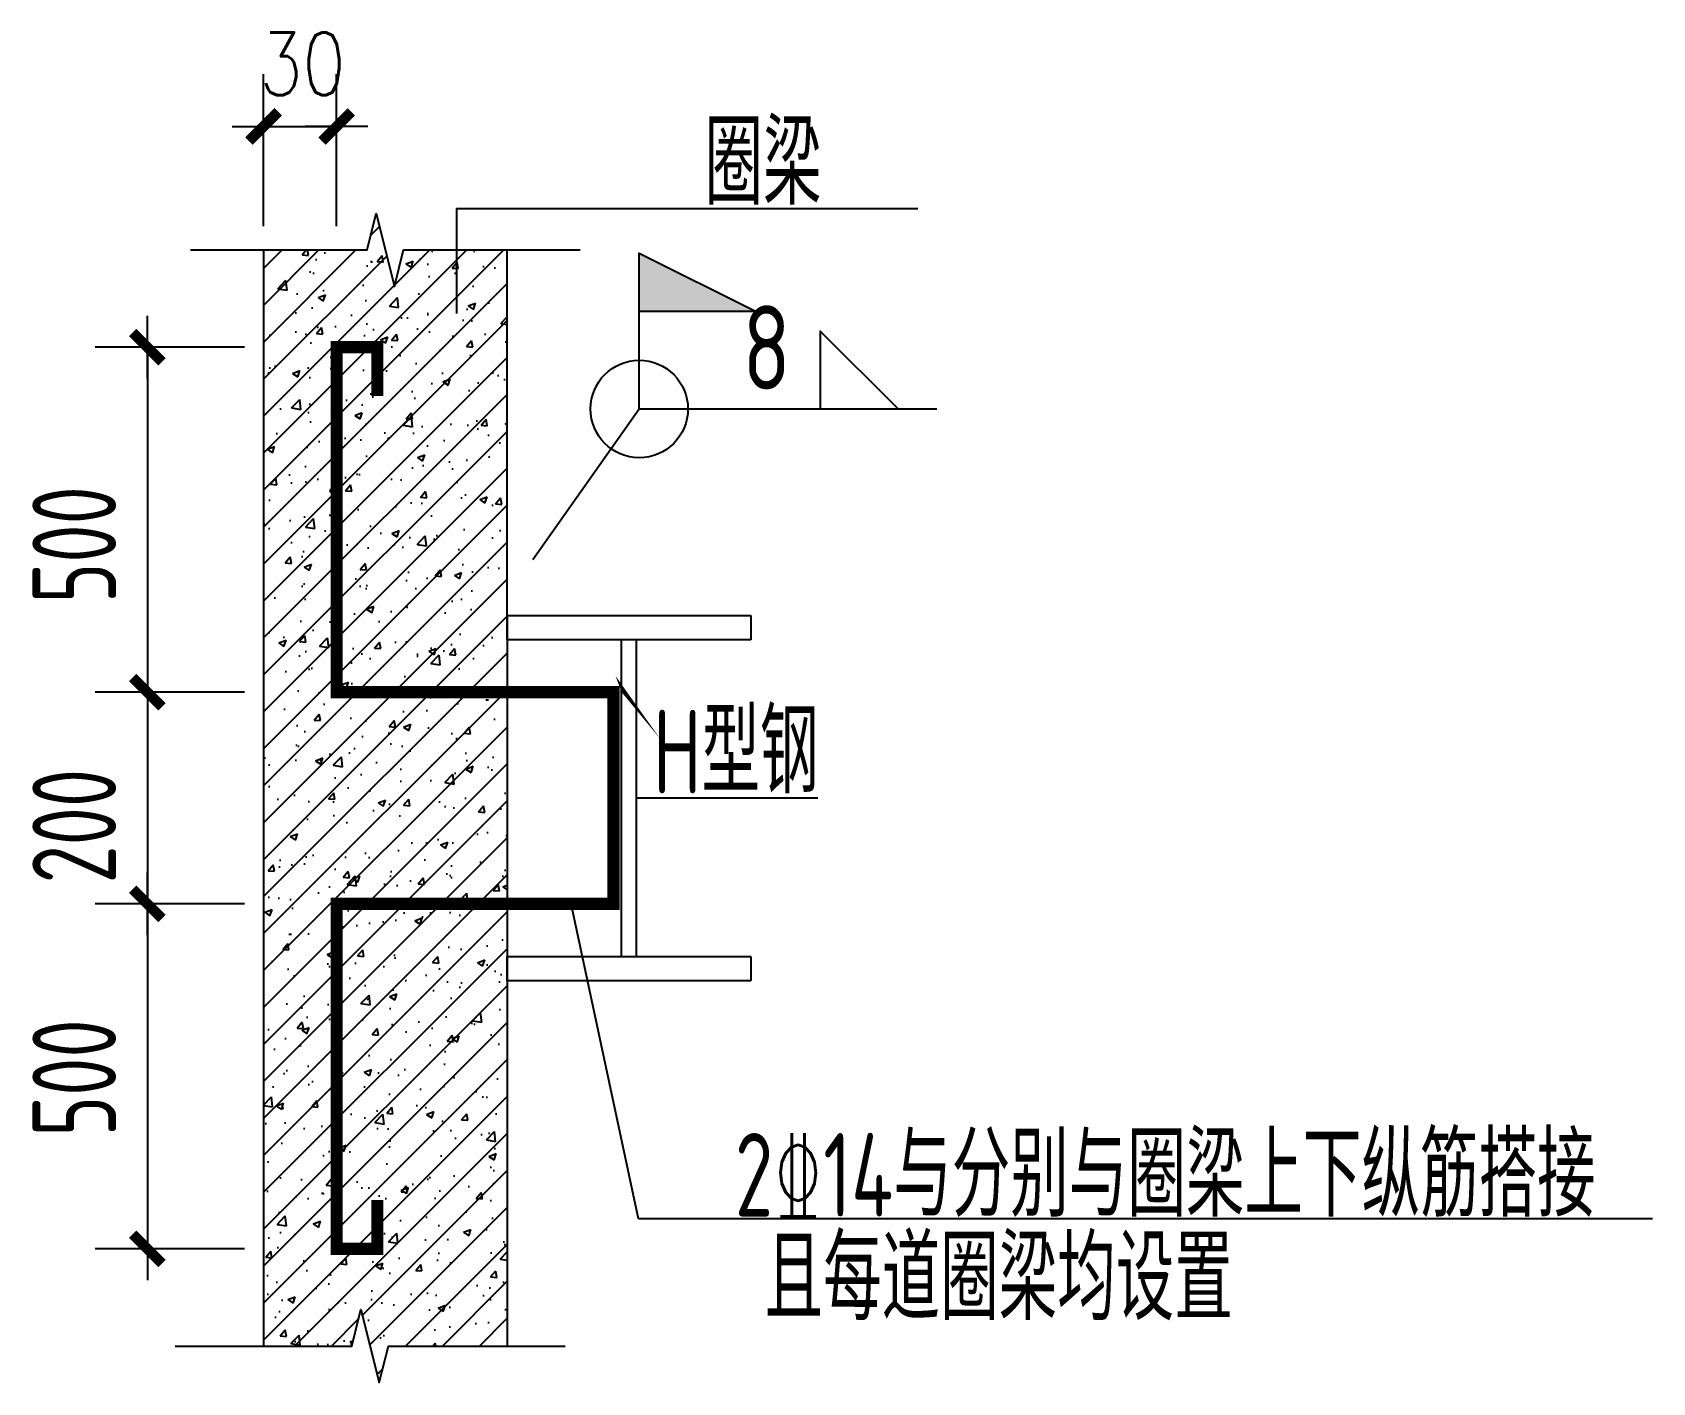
# Model space of a CAD drawing. Extents: x 32461 to 372567, y -698896 to 182569.
# Drawn here: x 132229 to 139980, y 31797 to 38256 of the extents above; entities that cross this region are included whole.
import ezdxf
from ezdxf.enums import TextEntityAlignment as Align

# ---------------------------------------------------------------- set-up
doc = ezdxf.new("R2010")
doc.units = 0
doc.header["$LTSCALE"] = 1000
doc.header["$MEASUREMENT"] = 0
doc.layers.get('0').update_dxf_attribs({"linetype": 'CONTINUOUS'})
for name, color, linetype in [('AXIS', 3, 'CONTINUOUS'), ('DIM_SYMB', 3, 'CONTINUOUS'), ('JZSM', 7, 'CONTINUOUS'), ('PUB_HATCH', 8, 'CONTINUOUS'), ('SYMB', 7, 'CONTINUOUS'), ('TEXT', 7, 'CONTINUOUS'), ('WALL', 6, 'CONTINUOUS'), ('钢柱', 3, 'CONTINUOUS'), ('锚栓', 60, 'CONTINUOUS')]:
    doc.layers.add(name, color=color, linetype=linetype)
doc.styles.add('CPX', font='atssdeng.shx', dxfattribs={"width": 0.8, "bigfont": 'atssdchn.shx'})
doc.styles.add('DIM_FONT', font='SIMPLEX.shx', dxfattribs={"width": 0.8, "bigfont": 'bigfont.shx'})
doc.styles.add('TSSD_DIMENSION', font='Tssdeng.shx', dxfattribs={"width": 0.8, "bigfont": 'hztxt.shx'})

# ---------------------------------------------------------------- blocks, each defined once
blk = doc.blocks.new('_DIMX')
blk.add_line((-150, 0), (150, 0))
at = {"const_width": 50}
blk.add_lwpolyline([(-70, -70), (70, 70)], dxfattribs=at)

msp = doc.modelspace()

# ---------------------------------------------------------------- hatches: boundary and pattern name
at = {"layer": 'PUB_HATCH'}
h = msp.add_hatch(dxfattribs=at)
h.set_pattern_fill('钢筋混凝土', color=3, scale=50, style=0)
h.set_pattern_definition([(45, (428.87, 8872.46), (-88.38835, 88.38835), []), (50, (428.87, 8872.46), (358.6301, -31.37607), [37.5, -412.5]), (355, (428.87, 8872.46), (-69.3757, 376.0961), [30, -330]), (100.4514, (458.75, 8869.84), (289.2547, 344.7198), [31.8701, -350.5711]), (46.1842, (428.87, 8972.46), (533.6205, -82.7595), [56.25, -618.75]), (96.6356, (473.33, 8965.56), (467.3314, 487.059), [47.8051, -525.8565]), (351.1842, (428.87, 8972.46), (467.331, 487.0593), [45, -495]), (21, (478.87, 8947.46), (298.4535, -201.30945), [37.5, -412.5]), (326, (478.87, 8947.46), (121.6577, 362.575), [30, -330]), (71.4514, (503.74, 8930.68), (420.1113, 161.26525), [31.8701, -350.5711]), (37.5, (428.87, 8872.46), (6.07993, 166.44693), [0, -326, 0, -335, 0, -331.25]), (7.5, (428.87, 8872.46), (131.53477, 197.20586), [0, -191, 0, -318.5, 0, -126.25]), (327.5, (317.37, 8872.46), (266.91122, -11.27744), [0, -125, 0, -390, 0, -517.5]), (317.5, (267.37, 8872.46), (291.5931, 50.0525), [0, -162.5, 0, -259, 0, -367.5])])
h.paths.add_polyline_path([(133335.2, 31972), (133757.5, 31972), (133801.1, 32146.8), (133888.7, 31797.2), (133932.3, 31972), (134500.3, 31972), (134500.3, 33719.7), (134500.3, 35351), (134500.3, 35467.5), (134500.3, 37215.2), (134005.1, 37215.2), (133961.6, 37040.4), (133874, 37390), (133830.4, 37215.2), (133335.2, 37215.2)])

# ---------------------------------------------------------------- linework, layer by layer
at = {"layer": 'AXIS', "color": 3}
for p, q in [((133335.2, 37328.8), (133335.2, 38056.1)), ((133684.7, 37328.8), (133684.7, 38056.1)), ((133334.2, 37806.1), (133333.2, 37806.1)), ((133335.2, 37806.1), (133684.7, 37806.1)), ((133685.7, 37806.1), (133686.7, 37806.1)), ((133244.2, 36750.3), (132529.4, 36750.3)), ((132779.4, 36749.3), (132779.4, 35100.9)), ((133244.2, 35099.9), (132529.4, 35099.9)), ((132779.4, 35099.9), (132779.4, 32438)), ((133244.2, 34087.3), (132529.4, 34087.3)), ((133244.2, 32437), (132529.4, 32437))]:
    msp.add_line(p, q, dxfattribs=at)
at = {"layer": 'DIM_SYMB'}
for points in [[(132985.6, 37215.2), (133830.4, 37215.2), (133874, 37390), (133961.6, 37040.4), (134005.1, 37215.2), (134849.9, 37215.2)], [(132912.8, 31972), (133757.5, 31972), (133801.1, 32146.8), (133888.7, 31797.2), (133932.3, 31972), (134777.1, 31972)]]:
    msp.add_lwpolyline(points, dxfattribs=at)
at = {"layer": 'SYMB'}
for points in [[(135132.2, 36454.7), (135132.2, 37200.4), (135691.5, 36920.7), (135132.2, 36920.7)], [(135132.2, 36454.7), (135132.2, 37200.4), (135691.5, 36920.7), (135132.2, 36920.7)], [(136370.1, 36454.7), (135997.2, 36827.5), (135997.2, 36454.7)], [(136370.1, 36454.7), (135997.2, 36827.5), (135997.2, 36454.7)], [(134623.8, 35734.6), (135132.2, 36454.7), (136556.5, 36454.7)]]:
    msp.add_lwpolyline(points, dxfattribs=at)
msp.add_lwpolyline([(135048, 35099.9, 0, 77.7, 0), (134931.1, 35301.5, 0, 0, 0), (134623.8, 35734.6, 0, 0, 0), (135132.2, 36454.7, 0, 0, 0), (136556.5, 36454.7, 0, 0, 0)], format="xyseb", dxfattribs=at)
msp.add_circle((135132.2, 36454.7), 233, dxfattribs=at)
msp.add_circle((135132.2, 36454.7), 233, dxfattribs=at)
msp.add_solid([(135132.2, 37200.4), (135691.5, 36920.7), (135132.2, 36920.7)], dxfattribs=at)
msp.add_solid([(135132.2, 37200.4), (135691.5, 36920.7), (135132.2, 36920.7)], dxfattribs=at)
at = {"layer": 'TEXT', "color": 2}
for p, q in [((135987.3, 34593.6), (135117.9, 34593.6)), ((135129, 32580.3), (134807.1, 34087.3)), ((139979.6, 32580.3), (135129, 32580.3))]:
    msp.add_line(p, q, dxfattribs=at)
msp.add_lwpolyline([(134259.5, 36910.9), (134259.5, 37413.9), (136464.6, 37413.9)], dxfattribs=at)
at = {"layer": 'WALL'}
for p, q in [((133335.2, 37215.2), (133335.2, 31972)), ((134500.3, 35467.5), (134500.3, 37215.2)), ((134500.3, 33719.7), (134500.3, 31972))]:
    msp.add_line(p, q, dxfattribs=at)
msp.add_lwpolyline([(134500.3, 35467.5), (134500.3, 35351), (134500.3, 33719.7)], dxfattribs=at)
at = {"layer": '钢柱'}
for p, q in [((134500.3, 35467.5), (135665.5, 35467.5)), ((134500.3, 35351), (134500.3, 35467.5)), ((135665.5, 35467.5), (135665.5, 35351)), ((135665.5, 35351), (134500.3, 35351)), ((135048, 33836.3), (135048, 35351)), ((135117.9, 35351), (135117.9, 33836.3)), ((134500.3, 33836.3), (135665.5, 33836.3)), ((134500.3, 33719.7), (134500.3, 33836.3)), ((135665.5, 33836.3), (135665.5, 33719.7)), ((135665.5, 33719.7), (134500.3, 33719.7))]:
    msp.add_line(p, q, dxfattribs=at)
at = {"layer": '锚栓', "const_width": 58.3}
msp.add_lwpolyline([(133879.7, 36516.8), (133879.7, 36750.3), (133684.7, 36750.3), (133684.7, 35099.9), (135009.4, 35099.9), (135009.4, 34087.3), (133684.7, 34087.3), (133684.7, 32437), (133879.7, 32437), (133879.7, 32670.5)], dxfattribs=at)

# ---------------------------------------------------------------- block references
at = {"layer": 'AXIS', "color": 3}
msp.add_blockref('_DIMX', (133335.2, 37806.1), dxfattribs=at)
for p, rotation in [((133684.7, 37806.1), 180), ((132779.4, 36750.3), 90), ((132779.4, 35099.9), 270), ((132779.4, 34087.3), 90), ((132779.4, 32437), 270)]:
    msp.add_blockref('_DIMX', p, dxfattribs=dict(at, rotation=rotation))

# ---------------------------------------------------------------- texts
at = {"layer": 'AXIS', "color": 7, "style": 'DIM_FONT', "width": 0.8}
msp.add_text('30', height=300, dxfattribs=at).set_placement((133315.7, 37956.1))
at = {"layer": 'JZSM', "style": 'CPX', "width": 0.8}
msp.add_text('8', height=401.8, dxfattribs=at).set_placement((135857.4, 36547.9), align=Align.RIGHT)
at = {"layer": 'TEXT', "color": 2, "style": 'TSSD_DIMENSION', "width": 0.7}
for s, p in [('圈梁', (135724.2, 37652.3)), ('H型钢', (135594.3, 34836.3)), ('2%%13214与分别与圈梁上下纵筋搭接', (137648.5, 32811.7)), ('且每道圈梁均设置', (136851.4, 32318.1))]:
    msp.add_text(s, height=400, dxfattribs=at).set_placement(p, align=Align.MIDDLE)
for s, p in [('500', (132629.4, 35525.1)), ('200', (132629.4, 34184.9)), ('500', (132629.4, 32974.7))]:
    msp.add_text(s, height=400, rotation=90, dxfattribs=at).set_placement(p)

doc.saveas('drawing.dxf')
